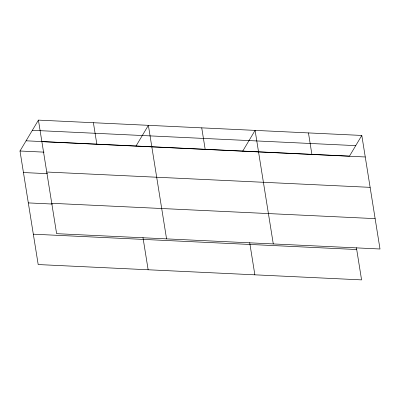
<?xml version="1.0" encoding="UTF-8"?>
<svg xmlns="http://www.w3.org/2000/svg" width="400" height="400" viewBox="0 0 400 400"><rect width="100%" height="100%" fill="white"/><g stroke="black" fill="none" stroke-linecap="round" stroke-linejoin="round"><path stroke-width="0.6" d="M356.415 247.675L361.575 279.885L38.19 264.555L20 151.005L38.425 120.115L361.81 135.445L380 248.995L56.615 233.67L38.425 120.115M136.03 146.02L148.375 125.325L166.565 238.88M242.75 151.08L255.095 130.385L273.28 243.94M361.81 135.445L349.465 156.135L26.08 140.81M32.345 130.31L355.73 145.635M41.875 141.65L365.26 156.98M20 151.005L44.09 152.145M46.735 172.02L370.125 187.345M23.45 172.54L47.54 173.68M51.75 203.305L375.135 218.63M28.315 202.905L52.405 204.045M33.325 234.19L356.71 249.515M308.455 132.915L311.9 154.45M249.7 242.62L254.86 274.825M201.735 127.855L205.185 149.39M142.98 237.56L148.14 269.77M93.4 122.72L96.85 144.255"/></g></svg>
